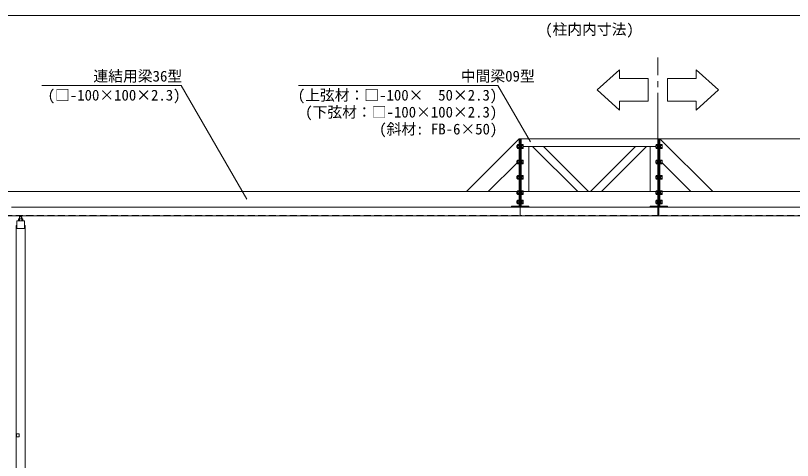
# Model space of a CAD drawing. Units: millimetres, scale not verified. Extents: x 14020 to 34145, y -14438 to 14438.
# Drawn here: x 16997 to 22036, y -8521 to -5632 of the extents above; entities that cross this region are included whole.
import ezdxf
from ezdxf.enums import TextEntityAlignment as Align

# ---------------------------------------------------------------- set-up
doc = ezdxf.new("R2010")
doc.units = ezdxf.units.MM
doc.header["$LTSCALE"] = 38
doc.linetypes.add('CHAIN2', pattern=[12, 9, -1, 1, -1])
doc.linetypes.add('DASHED1', pattern=[1.8, 1.2, -0.6])
for name, color, linetype, lineweight in [('0-6_ﾎﾞﾙﾄ類', 2, 'Continuous', 18), ('0-B_寸法', 3, 'Continuous', 18), ('1-1_中央走行棒左', 7, 'Continuous', 18), ('1-2_中間梁09', 7, 'Continuous', 18), ('1-3_通芯', 1, 'CHAIN2', 18), ('1-4_吊車', 4, 'DASHED1', 9), ('1-8_文字', 7, 'Continuous', 18), ('1-A_連結用梁36', 7, 'Continuous', 18)]:
    doc.layers.add(name, color=color, linetype=linetype, lineweight=lineweight)
doc.styles.add('ＭＳ ゴシック', font='')
doc.styles.get('ＭＳ ゴシック').set_extended_font_data('MS Gothic')

msp = doc.modelspace()

# ---------------------------------------------------------------- linework, layer by layer
at = {"layer": '0-6_ﾎﾞﾙﾄ類'}
for p, q in [((20251.1, -6475.5), (20249.1, -6477.5)), ((20249.1, -6487.5), (20249.1, -6477.5)), ((20251.1, -6489.5), (20249.1, -6487.5)), ((20252.5, -6476.7), (20249.9, -6476.7)), ((20252.5, -6488.3), (20249.9, -6488.3)), ((20251.1, -6489.5), (20251.1, -6475.5)), ((20252.5, -6475.5), (20251.1, -6475.5)), ((20252.5, -6489.5), (20251.1, -6489.5)), ((20252.5, -6472), (20254.12, -6470.38)), ((20252.5, -6493), (20252.5, -6472)), ((20252.5, -6493), (20254.12, -6494.62)), ((20254.12, -6476.45), (20261.5, -6476.45)), ((20254.12, -6488.55), (20261.5, -6488.55)), ((20281.1, -6481.7), (20278.1, -6482.5)), ((20281.1, -6482.5), (20278.1, -6483.3)), ((20288.47, -6476.45), (20281.1, -6476.45)), ((20288.47, -6488.55), (20281.1, -6488.55)), ((20290.1, -6472), (20288.47, -6470.38)), ((20290.1, -6493), (20288.47, -6494.62)), ((20290.1, -6493), (20290.1, -6472)), ((21151.1, -6475.5), (21149.1, -6477.5)), ((21149.1, -6487.5), (21149.1, -6477.5)), ((21151.1, -6489.5), (21149.1, -6487.5)), ((21152.5, -6476.7), (21149.9, -6476.7)), ((21152.5, -6488.3), (21149.9, -6488.3)), ((21151.1, -6489.5), (21151.1, -6475.5)), ((21152.5, -6475.5), (21151.1, -6475.5)), ((21152.5, -6489.5), (21151.1, -6489.5)), ((21152.5, -6472), (21154.12, -6470.38)), ((21152.5, -6493), (21152.5, -6472)), ((21152.5, -6493), (21154.12, -6494.62)), ((21154.12, -6476.45), (21161.5, -6476.45)), ((21154.12, -6488.55), (21161.5, -6488.55)), ((21181.1, -6481.7), (21178.1, -6482.5)), ((21181.1, -6482.5), (21178.1, -6483.3)), ((21188.48, -6476.45), (21181.1, -6476.45)), ((21188.48, -6488.55), (21181.1, -6488.55)), ((21190.1, -6472), (21188.48, -6470.38)), ((21190.1, -6493), (21188.48, -6494.62)), ((21190.1, -6493), (21190.1, -6472)), ((20251.1, -6575.5), (20249.1, -6577.5)), ((20249.1, -6587.5), (20249.1, -6577.5)), ((20251.1, -6589.5), (20249.1, -6587.5)), ((20252.5, -6576.7), (20249.9, -6576.7)), ((20252.5, -6588.3), (20249.9, -6588.3)), ((20251.1, -6589.5), (20251.1, -6575.5)), ((20252.5, -6575.5), (20251.1, -6575.5)), ((20252.5, -6589.5), (20251.1, -6589.5)), ((20252.5, -6572), (20254.12, -6570.38)), ((20252.5, -6593), (20252.5, -6572)), ((20252.5, -6593), (20254.12, -6594.62)), ((20254.12, -6576.45), (20261.5, -6576.45)), ((20254.12, -6588.55), (20261.5, -6588.55)), ((20281.1, -6581.7), (20278.1, -6582.5)), ((20281.1, -6582.5), (20278.1, -6583.3)), ((20288.47, -6576.45), (20281.1, -6576.45)), ((20288.47, -6588.55), (20281.1, -6588.55)), ((20290.1, -6572), (20288.47, -6570.38)), ((20290.1, -6593), (20288.47, -6594.62)), ((20290.1, -6593), (20290.1, -6572)), ((21151.1, -6575.5), (21149.1, -6577.5)), ((21149.1, -6587.5), (21149.1, -6577.5)), ((21151.1, -6589.5), (21149.1, -6587.5)), ((21152.5, -6576.7), (21149.9, -6576.7)), ((21152.5, -6588.3), (21149.9, -6588.3)), ((21151.1, -6589.5), (21151.1, -6575.5)), ((21152.5, -6575.5), (21151.1, -6575.5)), ((21152.5, -6589.5), (21151.1, -6589.5)), ((21152.5, -6572), (21154.12, -6570.38)), ((21152.5, -6593), (21152.5, -6572)), ((21152.5, -6593), (21154.12, -6594.62)), ((21154.12, -6576.45), (21161.5, -6576.45)), ((21154.12, -6588.55), (21161.5, -6588.55)), ((21181.1, -6581.7), (21178.1, -6582.5)), ((21181.1, -6582.5), (21178.1, -6583.3)), ((21188.48, -6576.45), (21181.1, -6576.45)), ((21188.48, -6588.55), (21181.1, -6588.55)), ((21190.1, -6572), (21188.48, -6570.38)), ((21190.1, -6593), (21188.48, -6594.62)), ((21190.1, -6593), (21190.1, -6572)), ((20251.1, -6675.5), (20249.1, -6677.5)), ((20249.1, -6687.5), (20249.1, -6677.5)), ((20251.1, -6689.5), (20249.1, -6687.5)), ((20252.5, -6676.7), (20249.9, -6676.7)), ((20252.5, -6688.3), (20249.9, -6688.3)), ((20251.1, -6689.5), (20251.1, -6675.5)), ((20252.5, -6675.5), (20251.1, -6675.5)), ((20252.5, -6689.5), (20251.1, -6689.5)), ((20252.5, -6672), (20254.12, -6670.38)), ((20252.5, -6693), (20252.5, -6672)), ((20252.5, -6693), (20254.12, -6694.62)), ((20254.12, -6676.45), (20261.5, -6676.45)), ((20254.12, -6688.55), (20261.5, -6688.55)), ((20281.1, -6681.7), (20278.1, -6682.5)), ((20281.1, -6682.5), (20278.1, -6683.3)), ((20288.47, -6676.45), (20281.1, -6676.45)), ((20288.47, -6688.55), (20281.1, -6688.55)), ((20290.1, -6672), (20288.47, -6670.38)), ((20290.1, -6693), (20288.47, -6694.62)), ((20290.1, -6693), (20290.1, -6672)), ((21151.1, -6675.5), (21149.1, -6677.5)), ((21149.1, -6687.5), (21149.1, -6677.5)), ((21151.1, -6689.5), (21149.1, -6687.5)), ((21152.5, -6676.7), (21149.9, -6676.7)), ((21152.5, -6688.3), (21149.9, -6688.3)), ((21151.1, -6689.5), (21151.1, -6675.5)), ((21152.5, -6675.5), (21151.1, -6675.5)), ((21152.5, -6689.5), (21151.1, -6689.5)), ((21152.5, -6672), (21154.12, -6670.38)), ((21152.5, -6693), (21152.5, -6672)), ((21152.5, -6693), (21154.12, -6694.62)), ((21154.12, -6676.45), (21161.5, -6676.45)), ((21154.12, -6688.55), (21161.5, -6688.55)), ((21181.1, -6681.7), (21178.1, -6682.5)), ((21181.1, -6682.5), (21178.1, -6683.3)), ((21188.48, -6676.45), (21181.1, -6676.45)), ((21188.48, -6688.55), (21181.1, -6688.55)), ((21190.1, -6672), (21188.48, -6670.38)), ((21190.1, -6693), (21188.48, -6694.62)), ((21190.1, -6693), (21190.1, -6672)), ((20251.1, -6775.5), (20249.1, -6777.5)), ((20249.1, -6787.5), (20249.1, -6777.5)), ((20251.1, -6789.5), (20249.1, -6787.5)), ((20252.5, -6776.7), (20249.9, -6776.7)), ((20252.5, -6788.3), (20249.9, -6788.3)), ((20251.1, -6789.5), (20251.1, -6775.5)), ((20252.5, -6775.5), (20251.1, -6775.5)), ((20252.5, -6789.5), (20251.1, -6789.5)), ((20252.5, -6772), (20254.12, -6770.38)), ((20252.5, -6793), (20252.5, -6772)), ((20252.5, -6793), (20254.12, -6794.62)), ((20254.12, -6776.45), (20261.5, -6776.45)), ((20254.12, -6788.55), (20261.5, -6788.55)), ((20281.1, -6781.7), (20278.1, -6782.5)), ((20281.1, -6782.5), (20278.1, -6783.3)), ((20288.47, -6776.45), (20281.1, -6776.45)), ((20288.47, -6788.55), (20281.1, -6788.55)), ((20290.1, -6772), (20288.47, -6770.38)), ((20290.1, -6793), (20288.47, -6794.62)), ((20290.1, -6793), (20290.1, -6772)), ((21151.1, -6775.5), (21149.1, -6777.5)), ((21149.1, -6787.5), (21149.1, -6777.5)), ((21151.1, -6789.5), (21149.1, -6787.5)), ((21152.5, -6776.7), (21149.9, -6776.7)), ((21152.5, -6788.3), (21149.9, -6788.3)), ((21151.1, -6789.5), (21151.1, -6775.5)), ((21152.5, -6775.5), (21151.1, -6775.5)), ((21152.5, -6789.5), (21151.1, -6789.5)), ((21152.5, -6772), (21154.12, -6770.38)), ((21152.5, -6793), (21152.5, -6772)), ((21152.5, -6793), (21154.12, -6794.62)), ((21154.12, -6776.45), (21161.5, -6776.45)), ((21154.12, -6788.55), (21161.5, -6788.55)), ((21181.1, -6781.7), (21178.1, -6782.5)), ((21181.1, -6782.5), (21178.1, -6783.3)), ((21188.48, -6776.45), (21181.1, -6776.45)), ((21188.48, -6788.55), (21181.1, -6788.55)), ((21190.1, -6772), (21188.48, -6770.38)), ((21190.1, -6793), (21188.48, -6794.62)), ((21190.1, -6793), (21190.1, -6772)), ((20251.1, -6835.5), (20249.1, -6837.5)), ((20249.1, -6847.5), (20249.1, -6837.5)), ((20251.1, -6849.5), (20249.1, -6847.5)), ((20252.5, -6836.7), (20249.9, -6836.7)), ((20252.5, -6848.3), (20249.9, -6848.3)), ((20251.1, -6849.5), (20251.1, -6835.5)), ((20252.5, -6835.5), (20251.1, -6835.5)), ((20252.5, -6849.5), (20251.1, -6849.5)), ((20252.5, -6832), (20254.12, -6830.38)), ((20252.5, -6853), (20252.5, -6832)), ((20252.5, -6853), (20254.12, -6854.62)), ((20254.12, -6836.45), (20261.5, -6836.45)), ((20254.12, -6848.55), (20261.5, -6848.55)), ((20281.1, -6841.7), (20278.1, -6842.5)), ((20281.1, -6842.5), (20278.1, -6843.3)), ((20288.47, -6836.45), (20281.1, -6836.45)), ((20288.47, -6848.55), (20281.1, -6848.55)), ((20290.1, -6832), (20288.47, -6830.38)), ((20290.1, -6853), (20288.47, -6854.62)), ((20290.1, -6853), (20290.1, -6832)), ((21151.1, -6835.5), (21149.1, -6837.5)), ((21149.1, -6847.5), (21149.1, -6837.5)), ((21151.1, -6849.5), (21149.1, -6847.5)), ((21152.5, -6836.7), (21149.9, -6836.7)), ((21152.5, -6848.3), (21149.9, -6848.3)), ((21151.1, -6849.5), (21151.1, -6835.5)), ((21152.5, -6835.5), (21151.1, -6835.5)), ((21152.5, -6849.5), (21151.1, -6849.5)), ((21152.5, -6832), (21154.12, -6830.38)), ((21152.5, -6853), (21152.5, -6832)), ((21152.5, -6853), (21154.12, -6854.62)), ((21154.12, -6836.45), (21161.5, -6836.45)), ((21154.12, -6848.55), (21161.5, -6848.55)), ((21181.1, -6841.7), (21178.1, -6842.5)), ((21181.1, -6842.5), (21178.1, -6843.3)), ((21188.48, -6836.45), (21181.1, -6836.45)), ((21188.48, -6848.55), (21181.1, -6848.55)), ((21190.1, -6832), (21188.48, -6830.38)), ((21190.1, -6853), (21188.48, -6854.62)), ((21190.1, -6853), (21190.1, -6832)), ((17018.68, -6951.95), (17040.93, -6951.95)), ((17018.68, -6951.95), (17022.3, -6951.95)), ((17022.3, -6953.95), (17022.3, -6964.95)), ((17037.3, -6951.95), (17040.93, -6951.95)), ((17037.3, -6953.95), (17037.3, -6964.95))]:
    msp.add_line(p, q, dxfattribs=at)
for points in [[(20254.12, -6470.38), (20261.5, -6470.38), (20261.5, -6494.62), (20254.12, -6494.62)], [(20288.47, -6470.38), (20281.1, -6470.38), (20281.1, -6494.62), (20288.47, -6494.62)], [(21154.12, -6470.38), (21161.5, -6470.38), (21161.5, -6494.62), (21154.12, -6494.62)], [(21188.48, -6470.38), (21181.1, -6470.38), (21181.1, -6494.62), (21188.48, -6494.62)], [(20254.12, -6570.38), (20261.5, -6570.38), (20261.5, -6594.62), (20254.12, -6594.62)], [(20288.47, -6570.38), (20281.1, -6570.38), (20281.1, -6594.62), (20288.47, -6594.62)], [(21154.12, -6570.38), (21161.5, -6570.38), (21161.5, -6594.62), (21154.12, -6594.62)], [(21188.48, -6570.38), (21181.1, -6570.38), (21181.1, -6594.62), (21188.48, -6594.62)], [(20254.12, -6670.38), (20261.5, -6670.38), (20261.5, -6694.62), (20254.12, -6694.62)], [(20288.47, -6670.38), (20281.1, -6670.38), (20281.1, -6694.62), (20288.47, -6694.62)], [(21154.12, -6670.38), (21161.5, -6670.38), (21161.5, -6694.62), (21154.12, -6694.62)], [(21188.48, -6670.38), (21181.1, -6670.38), (21181.1, -6694.62), (21188.48, -6694.62)], [(20254.12, -6770.38), (20261.5, -6770.38), (20261.5, -6794.62), (20254.12, -6794.62)], [(20288.47, -6770.38), (20281.1, -6770.38), (20281.1, -6794.62), (20288.47, -6794.62)], [(21154.12, -6770.38), (21161.5, -6770.38), (21161.5, -6794.62), (21154.12, -6794.62)], [(21188.48, -6770.38), (21181.1, -6770.38), (21181.1, -6794.62), (21188.48, -6794.62)], [(20254.12, -6830.38), (20261.5, -6830.38), (20261.5, -6854.62), (20254.12, -6854.62)], [(20288.47, -6830.38), (20281.1, -6830.38), (20281.1, -6854.62), (20288.47, -6854.62)], [(21154.12, -6830.38), (21161.5, -6830.38), (21161.5, -6854.62), (21154.12, -6854.62)], [(21188.48, -6830.38), (21181.1, -6830.38), (21181.1, -6854.62), (21188.48, -6854.62)], [(17044.55, -6953.95), (17044.55, -6964.95), (17015.05, -6964.95), (17015.05, -6953.95)]]:
    msp.add_lwpolyline(points, dxfattribs=at)
for points in [[(20261.5, -6493.5), (20261.5, -6471.5), (20263.8, -6471.5), (20263.8, -6493.5)], [(20278.1, -6471.5), (20278.1, -6493.5), (20275.8, -6493.5), (20275.8, -6471.5)], [(20278.1, -6471.15), (20278.1, -6493.85), (20281.1, -6493.85), (20281.1, -6471.15)], [(21161.5, -6493.5), (21161.5, -6471.5), (21163.8, -6471.5), (21163.8, -6493.5)], [(21178.1, -6471.5), (21178.1, -6493.5), (21175.8, -6493.5), (21175.8, -6471.5)], [(21178.1, -6471.15), (21178.1, -6493.85), (21181.1, -6493.85), (21181.1, -6471.15)], [(20261.5, -6593.5), (20261.5, -6571.5), (20263.8, -6571.5), (20263.8, -6593.5)], [(20278.1, -6571.5), (20278.1, -6593.5), (20275.8, -6593.5), (20275.8, -6571.5)], [(20278.1, -6571.15), (20278.1, -6593.85), (20281.1, -6593.85), (20281.1, -6571.15)], [(21161.5, -6593.5), (21161.5, -6571.5), (21163.8, -6571.5), (21163.8, -6593.5)], [(21178.1, -6571.5), (21178.1, -6593.5), (21175.8, -6593.5), (21175.8, -6571.5)], [(21178.1, -6571.15), (21178.1, -6593.85), (21181.1, -6593.85), (21181.1, -6571.15)], [(20261.5, -6693.5), (20261.5, -6671.5), (20263.8, -6671.5), (20263.8, -6693.5)], [(20278.1, -6671.5), (20278.1, -6693.5), (20275.8, -6693.5), (20275.8, -6671.5)], [(20278.1, -6671.15), (20278.1, -6693.85), (20281.1, -6693.85), (20281.1, -6671.15)], [(21161.5, -6693.5), (21161.5, -6671.5), (21163.8, -6671.5), (21163.8, -6693.5)], [(21178.1, -6671.5), (21178.1, -6693.5), (21175.8, -6693.5), (21175.8, -6671.5)], [(21178.1, -6671.15), (21178.1, -6693.85), (21181.1, -6693.85), (21181.1, -6671.15)], [(20261.5, -6793.5), (20261.5, -6771.5), (20263.8, -6771.5), (20263.8, -6793.5)], [(20278.1, -6771.5), (20278.1, -6793.5), (20275.8, -6793.5), (20275.8, -6771.5)], [(20278.1, -6771.15), (20278.1, -6793.85), (20281.1, -6793.85), (20281.1, -6771.15)], [(21161.5, -6793.5), (21161.5, -6771.5), (21163.8, -6771.5), (21163.8, -6793.5)], [(21178.1, -6771.5), (21178.1, -6793.5), (21175.8, -6793.5), (21175.8, -6771.5)], [(21178.1, -6771.15), (21178.1, -6793.85), (21181.1, -6793.85), (21181.1, -6771.15)], [(20261.5, -6853.5), (20261.5, -6831.5), (20263.8, -6831.5), (20263.8, -6853.5)], [(20278.1, -6831.5), (20278.1, -6853.5), (20275.8, -6853.5), (20275.8, -6831.5)], [(20278.1, -6831.15), (20278.1, -6853.85), (20281.1, -6853.85), (20281.1, -6831.15)], [(21161.5, -6853.5), (21161.5, -6831.5), (21163.8, -6831.5), (21163.8, -6853.5)], [(21178.1, -6831.5), (21178.1, -6853.5), (21175.8, -6853.5), (21175.8, -6831.5)], [(21178.1, -6831.15), (21178.1, -6853.85), (21181.1, -6853.85), (21181.1, -6831.15)]]:
    msp.add_lwpolyline(points, close=True, dxfattribs=at)
for centre, radius, start, end in [((20264.62, -6482.5), 12.12, 150, 210), ((20257.15, -6473.4), 4.28, 135, 225), ((20257.15, -6491.6), 4.28, 135, 225), ((20285.45, -6473.4), 4.28, 315, 45), ((20285.45, -6491.6), 4.28, 315, 45), ((20277.98, -6482.5), 12.12, 330, 30), ((21164.62, -6482.5), 12.12, 150, 210), ((21157.15, -6473.4), 4.28, 135, 225), ((21157.15, -6491.6), 4.28, 135, 225), ((21185.45, -6473.4), 4.28, 315, 45), ((21177.97, -6482.5), 12.12, 330, 30), ((21185.45, -6491.6), 4.28, 315, 45), ((20264.62, -6582.5), 12.12, 150, 210), ((20257.15, -6573.4), 4.28, 135, 225), ((20257.15, -6591.6), 4.28, 135, 225), ((20285.45, -6573.4), 4.28, 315, 45), ((20285.45, -6591.6), 4.28, 315, 45), ((20277.98, -6582.5), 12.12, 330, 30), ((21164.62, -6582.5), 12.12, 150, 210), ((21157.15, -6573.4), 4.28, 135, 225), ((21157.15, -6591.6), 4.28, 135, 225), ((21185.45, -6573.4), 4.28, 315, 45), ((21177.97, -6582.5), 12.12, 330, 30), ((21185.45, -6591.6), 4.28, 315, 45), ((20264.62, -6682.5), 12.12, 150, 210), ((20257.15, -6673.4), 4.28, 135, 225), ((20257.15, -6691.6), 4.28, 135, 225), ((20285.45, -6673.4), 4.28, 315, 45), ((20285.45, -6691.6), 4.28, 315, 45), ((20277.98, -6682.5), 12.12, 330, 30), ((21164.62, -6682.5), 12.12, 150, 210), ((21157.15, -6673.4), 4.28, 135, 225), ((21157.15, -6691.6), 4.28, 135, 225), ((21185.45, -6673.4), 4.28, 315, 45), ((21177.97, -6682.5), 12.12, 330, 30), ((21185.45, -6691.6), 4.28, 315, 45), ((20264.62, -6782.5), 12.12, 150, 210), ((20257.15, -6773.4), 4.28, 135, 225), ((20257.15, -6791.6), 4.28, 135, 225), ((20285.45, -6773.4), 4.28, 315, 45), ((20285.45, -6791.6), 4.28, 315, 45), ((20277.98, -6782.5), 12.12, 330, 30), ((21164.62, -6782.5), 12.12, 150, 210), ((21157.15, -6773.4), 4.28, 135, 225), ((21157.15, -6791.6), 4.28, 135, 225), ((21185.45, -6773.4), 4.28, 315, 45), ((21177.97, -6782.5), 12.12, 330, 30), ((21185.45, -6791.6), 4.28, 315, 45), ((20264.62, -6842.5), 12.12, 150, 210), ((20257.15, -6833.4), 4.28, 135, 225), ((20257.15, -6851.6), 4.28, 135, 225), ((20285.45, -6833.4), 4.28, 315, 45), ((20285.45, -6851.6), 4.28, 315, 45), ((20277.98, -6842.5), 12.12, 330, 30), ((21164.62, -6842.5), 12.12, 150, 210), ((21157.15, -6833.4), 4.28, 135, 225), ((21157.15, -6851.6), 4.28, 135, 225), ((21185.45, -6833.4), 4.28, 315, 45), ((21177.97, -6842.5), 12.12, 330, 30), ((21185.45, -6851.6), 4.28, 315, 45), ((17018.68, -6956.22), 4.28, 32.227, 147.773), ((17029.8, -6967), 15.05, 60.137, 119.863), ((17040.93, -6956.22), 4.28, 32.227, 147.773)]:
    msp.add_arc(centre, radius, start, end, dxfattribs=at)
at = {"layer": '0-B_寸法'}
for p, q in [((16724.8, -5632.5), (24714.8, -5632.5)), ((21176.8, -6432.5), (25670.8, -6432.5))]:
    msp.add_line(p, q, dxfattribs=at)
at = {"layer": '1-1_中央走行棒左'}
msp.add_lwpolyline([(17004.8, -6994.95), (16999.8, -6994.95), (16999.8, -11214.95), (17059.8, -11214.95), (17059.8, -6994.95), (17054.8, -6994.95)], dxfattribs=at)
for points in [[(17004.8, -7014.95), (17054.8, -7014.95), (17054.8, -6964.95), (17004.8, -6964.95)], [(17019.45, -8366.95), (17002.15, -8366.95), (17002.15, -8346.95), (17019.45, -8346.95)]]:
    msp.add_lwpolyline(points, close=True, dxfattribs=at)
at = {"layer": '1-2_中間梁09'}
for p, q in [((20275.8, -6482.5), (20275.8, -6775.5)), ((20290.1, -6482.5), (21149.1, -6482.5)), ((21163.8, -6775.5), (21163.8, -6482.5)), ((21151.1, -6775.5), (20290.1, -6775.5))]:
    msp.add_line(p, q, dxfattribs=at)
at = {"layer": '1-2_中間梁09', "color": 4, "linetype": 'DASHED1', "lineweight": 9}
msp.add_line((21169.8, -6930.9), (20269.8, -6930.9), dxfattribs=at)
at = {"layer": '1-2_中間梁09'}
for points in [[(20269.8, -6875.5), (20275.8, -6875.5), (20275.8, -6432.5), (20269.8, -6432.5)], [(21163.8, -6875.5), (21169.8, -6875.5), (21169.8, -6432.5), (21163.8, -6432.5)], [(20643.1, -6775.5), (20713.8, -6775.5), (20420.8, -6482.5), (20350.1, -6482.5)], [(20796.5, -6775.5), (20725.8, -6775.5), (21018.8, -6482.5), (21089.5, -6482.5)], [(20269.8, -6932.5), (21169.8, -6932.5), (21169.8, -6875.5), (20269.8, -6875.5)], [(20325.8, -6875.5), (20325.8, -6869.5), (20275.8, -6869.5), (20275.8, -6875.5)], [(21113.8, -6875.5), (21113.8, -6869.5), (21163.8, -6869.5), (21163.8, -6875.5)]]:
    msp.add_lwpolyline(points, close=True, dxfattribs=at)
for points in [[(21163.8, -6482.5), (21163.8, -6432.5), (20275.8, -6432.5), (20275.8, -6482.5)], [(20290.1, -6775.5), (20325.8, -6775.5), (20325.8, -6482.5), (20290.1, -6482.5)], [(21149.1, -6482.5), (21113.8, -6482.5), (21113.8, -6775.5), (21151.1, -6775.5)], [(20275.8, -6775.5), (20275.8, -6875.5), (21163.8, -6875.5), (21163.8, -6775.5)]]:
    msp.add_lwpolyline(points, dxfattribs=at)
at = {"layer": '1-3_通芯'}
msp.add_line((21162.8, -6932.5), (21162.8, -5904.93), dxfattribs=at)
at = {"layer": '1-4_吊車', "color": 7, "linetype": 'Continuous', "lineweight": 18}
for p, q in [((17021.85, -6951.95), (17021.85, -6951.9)), ((17023.1, -6951.95), (17023.1, -6938.9)), ((17023.55, -6938.9), (17023.55, -6932.5)), ((17036.05, -6938.9), (17036.05, -6932.5)), ((17036.5, -6951.95), (17036.5, -6938.9)), ((17037.72, -6951.95), (17037.72, -6951.9))]:
    msp.add_line(p, q, dxfattribs=at)
for points in [[(17021.85, -6951.9), (17022.8, -6951.9), (17022.8, -6938.9), (17029.8, -6938.9)], [(17037.72, -6951.9), (17036.8, -6951.9), (17036.8, -6938.9), (17029.8, -6938.9)]]:
    msp.add_lwpolyline(points, dxfattribs=at)
at = {"layer": '1-8_文字'}
for p, q in [((17166.75, -6087.5), (18046.88, -6087.5)), ((18071.8, -6087.5), (18046.88, -6087.5)), ((18497.88, -6825.5), (18071.8, -6087.5)), ((18831.55, -6087.5), (20101.15, -6087.5)), ((20126.08, -6087.5), (20101.15, -6087.5)), ((20336.32, -6451.65), (20126.08, -6087.5))]:
    msp.add_line(p, q, dxfattribs=at)
for points in [[(20769.62, -6115.05), (20914.05, -5984.28), (20914.05, -6042.18), (21100.7, -6042.18), (21100.7, -6188.18), (20914.05, -6188.18), (20914.05, -6246.07)], [(21555.97, -6115.05), (21411.55, -5984.28), (21411.55, -6042.18), (21224.9, -6042.18), (21224.9, -6188.18), (21411.55, -6188.18), (21411.55, -6246.07)]]:
    msp.add_lwpolyline(points, close=True, dxfattribs=at)
at = {"layer": '1-A_連結用梁36', "color": 4, "linetype": 'DASHED1', "lineweight": 9}
for p, q in [((16724.8, -6930.9), (20269.8, -6930.9)), ((24714.8, -6930.9), (21169.8, -6930.9))]:
    msp.add_line(p, q, dxfattribs=at)
at = {"layer": '1-A_連結用梁36'}
for points in [[(20263.8, -6573.93), (20263.8, -6432.5), (19920.85, -6775.45), (20062.28, -6775.45), (20249.65, -6588.05)], [(21175.8, -6573.93), (21175.8, -6432.5), (21518.75, -6775.45), (21377.33, -6775.45), (21190.1, -6588.23)], [(16569.8, -6875.5), (16569.8, -6775.5), (20251.1, -6775.5)], [(20263.8, -6775.5), (20263.8, -6875.5), (16969.8, -6875.5)], [(21175.8, -6775.5), (21175.8, -6875.5), (24469.8, -6875.5)], [(24869.8, -6875.5), (24869.8, -6775.5), (21190.1, -6775.5)], [(16969.8, -6875.5), (20269.8, -6875.5), (20269.8, -6932.5), (16912.8, -6932.5)], [(24469.8, -6875.5), (21169.8, -6875.5), (21169.8, -6932.5), (24526.8, -6932.5)]]:
    msp.add_lwpolyline(points, dxfattribs=at)
for points in [[(20269.8, -6875.5), (20263.8, -6875.5), (20263.8, -6432.5), (20269.8, -6432.5)], [(21169.8, -6875.5), (21175.8, -6875.5), (21175.8, -6432.5), (21169.8, -6432.5)], [(20213.8, -6875.5), (20213.8, -6869.5), (20263.8, -6869.5), (20263.8, -6875.5)], [(21225.8, -6875.5), (21225.8, -6869.5), (21175.8, -6869.5), (21175.8, -6875.5)]]:
    msp.add_lwpolyline(points, close=True, dxfattribs=at)

# ---------------------------------------------------------------- texts
at = {"layer": '0-B_寸法', "style": 'ＭＳ ゴシック'}
msp.add_text('(柱内内寸法)', height=70.38, dxfattribs=at).set_placement((20431.8, -5778.1), align=Align.BOTTOM_LEFT)
at = {"layer": '1-8_文字', "style": 'ＭＳ ゴシック'}
for s, p in [('       連結用梁36型', (17166.75, -6082.1)), ('                      中間梁09型', (18831.55, -6082.1)), ('(□-100×100×2.3)', (17205.1, -6205.57)), ('(上弦材：□-100×  50×2.3)', (18827.38, -6205.57)), ('(下弦材：□-100×100×2.3)', (18875.38, -6315.57)), ('(斜材: FB-6×50)', (19355.38, -6425.57))]:
    msp.add_text(s, height=70.38, dxfattribs=at).set_placement(p, align=Align.BOTTOM_LEFT)

doc.saveas('drawing.dxf')
